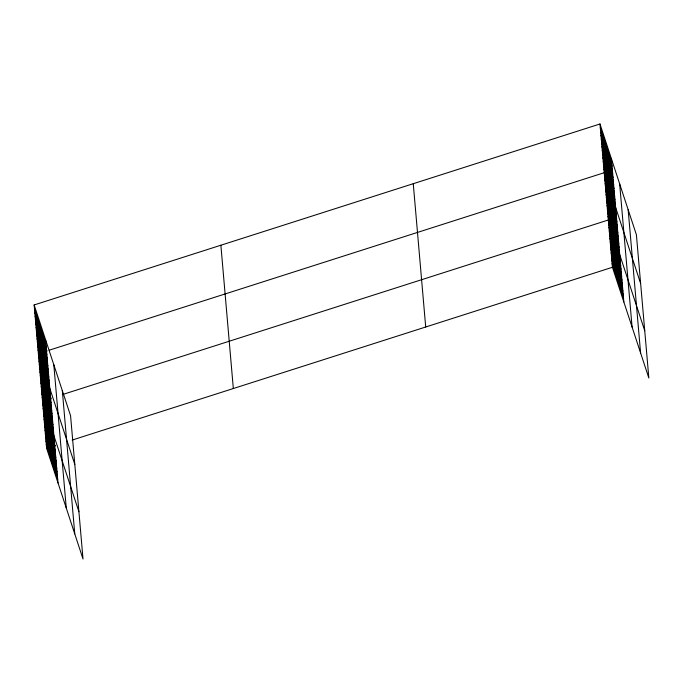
<?xml version="1.0" encoding="UTF-8"?>
<svg xmlns="http://www.w3.org/2000/svg" width="683" height="683" viewBox="0 0 683 683"><rect width="100%" height="100%" fill="white"/><g stroke="black" fill="none" stroke-linecap="round" stroke-linejoin="round"><path stroke-width="1.02" d="M34.15 304.951L70.571 415.716L83.019 559.018L46.606 448.244L34.15 304.951L599.981 123.982L636.394 234.756L648.85 378.049L612.429 267.284L599.981 123.982M47.229 350.84L38.385 353.674L74.806 464.44M49.193 350.217L604.216 172.705L640.628 283.471M51.336 398.129L42.491 400.955L78.912 511.729M63.135 394.356L608.322 219.994L644.743 330.76M46.606 448.244L55.451 445.418M72.159 440.074L612.429 267.284M600.306 127.73L611.712 162.443M600.63 131.477L612.036 166.191M600.955 135.225L612.369 169.939M601.279 138.973L612.694 173.687M601.603 142.721L613.018 177.435M601.928 146.469L613.343 181.183M602.261 150.217L613.667 184.931M602.585 153.965L613.991 188.679M602.91 157.713L614.324 192.427M603.234 161.461L614.649 196.166M603.559 165.209L614.973 199.914M603.883 168.957L615.298 203.662M604.532 176.342L615.938 211.047M604.848 179.979L616.254 214.684M605.164 183.616L616.57 218.329M605.48 187.253L616.886 221.966M605.795 190.89L617.201 225.603M606.111 194.527L617.517 229.24M606.427 198.164L617.833 232.877M606.743 201.809L618.149 236.514M607.059 205.446L618.465 240.151M607.375 209.083L618.781 243.788M607.691 212.72L619.097 247.425M608.007 216.357L619.413 251.062M608.638 223.631L620.053 258.336M608.954 227.268L620.369 261.973M609.27 230.905L620.685 265.61M609.586 234.542L621.001 269.247M609.902 238.179L621.317 272.884M610.218 241.816L621.632 276.521M610.534 245.453L621.948 280.167M610.85 249.09L622.264 283.804M611.165 252.727L622.58 287.441M611.481 256.364L622.896 291.078M611.797 260.001L623.212 294.714M612.113 263.638L623.528 298.351M34.474 308.699L45.889 343.404M34.799 312.447L46.213 347.152M35.123 316.195L46.538 350.9M35.456 319.943L46.862 354.648M35.781 323.691L47.187 358.396M36.105 327.439L47.511 362.144M36.43 331.187L47.844 365.892M36.754 334.935L48.169 369.64M37.078 338.683L48.493 373.388M37.403 342.431L48.817 377.136M37.736 346.179L49.142 380.883M38.06 349.927L49.466 384.631M38.7 357.311L50.115 392.016M39.016 360.948L50.431 395.653M39.332 364.585L50.747 399.29M39.648 368.222L51.063 402.927M39.964 371.859L51.379 406.564M40.28 375.496L51.695 410.201M40.596 379.133L52.01 413.838M40.912 382.77L52.326 417.475M41.228 386.407L52.642 421.112M41.543 390.044L52.958 424.749M41.859 393.681L53.274 428.395M42.175 397.318L53.59 432.032M42.807 404.592L54.222 439.306M43.123 408.229L54.538 442.943M43.439 411.875L54.853 446.58M43.755 415.512L55.169 450.217M44.071 419.149L55.485 453.853M44.386 422.786L55.801 457.49M44.702 426.423L56.117 461.127M45.027 430.059L56.433 464.764M45.343 433.696L56.749 468.401M45.659 437.333L57.065 472.038M45.974 440.97L57.381 475.675M46.29 444.607L57.696 479.312M628.147 209.655L640.594 352.949M619.643 183.795L632.091 327.089M611.387 158.695L623.844 301.988M413.258 183.701L425.705 326.995M220.874 245.231L233.33 388.525M62.315 390.616L74.771 533.918M53.812 364.756L66.268 508.05M45.565 339.656L58.012 482.949"/></g></svg>
